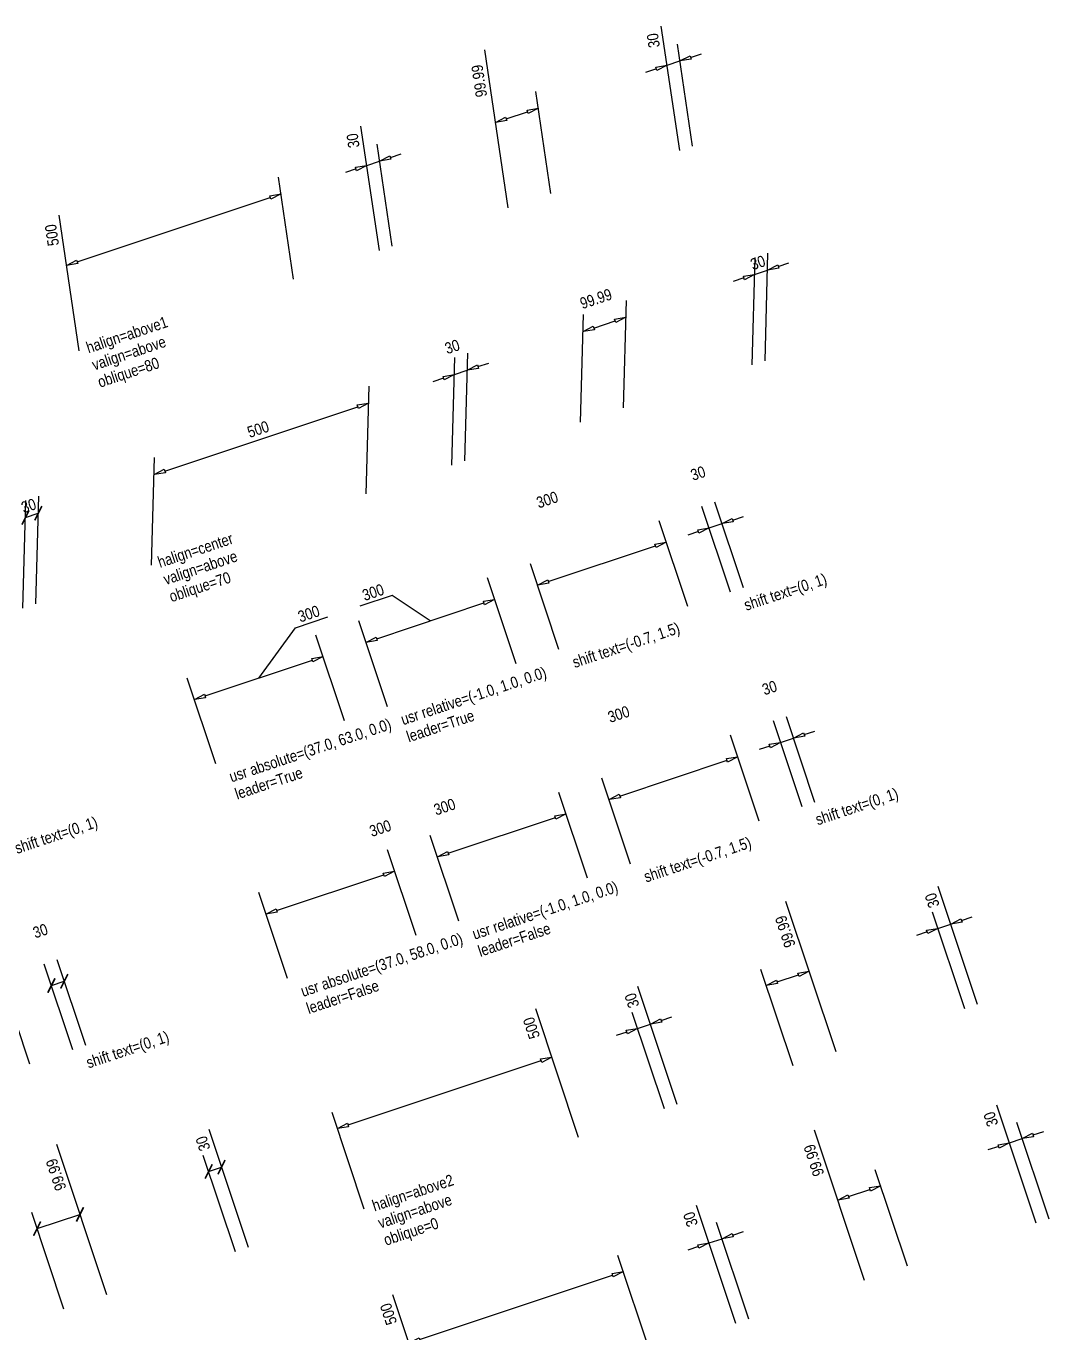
# Model space of a CAD drawing. Extents: x -12.9 to 55.8, y 9.3 to 94.5.
# Drawn here: x 18.93 to 41.59, y 65.57 to 94.46 of the extents above; entities that cross this region are included whole.
import ezdxf
from ezdxf.enums import TextEntityAlignment as Align

# ---------------------------------------------------------------- set-up
doc = ezdxf.new("R2010")
doc.units = 0
doc.styles.add('OpenSansCondensed-Light', font='OpenSansCondensed-Light.ttf')
doc.dimstyles.new('ARCHTICK', dxfattribs={"dimtxt": 0.25, "dimasz": 0.25, "dimexe": 0.375, "dimexo": 0.125, "dimgap": 0.1, "dimtad": 1, "dimlfac": 100, "dimzin": 12, "dimblk": 'ARCHTICK', "dimcen": 2.5, "dimazin": 3, "dimtfac": 0.5, "dimtmove": 0, "dimatfit": 3})
doc.dimstyles.new('CLOSEDBLANK', dxfattribs={"dimtxt": 0.25, "dimasz": 0.25, "dimexe": 0.375, "dimexo": 0.125, "dimgap": 0.1, "dimtad": 1, "dimlfac": 100, "dimzin": 12, "dimblk": 'CLOSEDBLANK', "dimcen": 2.5, "dimazin": 3, "dimtfac": 0.5, "dimtmove": 0, "dimatfit": 3})

# ---------------------------------------------------------------- blocks, each defined once
blk = doc.blocks.new('_ARCHTICK')
at = {"color": 0, "linetype": 'BYBLOCK', "const_width": 0.15}
blk.add_lwpolyline([(-0.5, -0.5), (0.5, 0.5)], dxfattribs=at)
blk = doc.blocks.new('*D103')
for p, q in [((20.712, 66.407), (19.605, 69.727)), ((19.764, 66.091), (19.052, 68.225)), ((19.171, 67.87), (20.119, 68.186))]:
    blk.add_line(p, q)
at = {"layer": 'Defpoints'}
for p in [(19.171, 67.87), (20.752, 66.289), (19.803, 65.972)]:
    blk.add_point(p, dxfattribs=at)
at = {"xscale": 0.25, "yscale": 0.25}
for p, rotation in [((20.119, 68.186), 18.43494882292201), ((19.171, 67.87), -161.565051177078)]:
    blk.add_blockref('_ARCHTICK', p, dxfattribs=dict(at, rotation=rotation))
at = {"style": 'OpenSansCondensed-Light'}
blk.add_text('99.99', height=0.25, rotation=108.4349, dxfattribs=at).set_placement((19.59, 69.063), align=Align.MIDDLE_CENTER)
blk = doc.blocks.new('*D104')
for p, q in [((23.843, 67.451), (22.973, 70.06)), ((23.558, 67.356), (22.847, 69.49)), ((22.965, 69.135), (23.25, 69.229))]:
    blk.add_line(p, q)
at = {"layer": 'Defpoints'}
for p in [(22.965, 69.135), (23.882, 67.332), (23.598, 67.237)]:
    blk.add_point(p, dxfattribs=at)
at = {"xscale": 0.25, "yscale": 0.25}
for p, rotation in [((23.25, 69.229), -161.565051177078), ((22.965, 69.135), 18.43494882292201)]:
    blk.add_blockref('_ARCHTICK', p, dxfattribs=dict(at, rotation=rotation))
at = {"style": 'OpenSansCondensed-Light'}
blk.add_text('30', height=0.25, rotation=108.4349, dxfattribs=at).set_placement((22.839, 69.751), align=Align.MIDDLE_CENTER)
blk = doc.blocks.new('*D107')
for p, q in [((19.012, 71.506), (18.38, 73.404)), ((15.692, 71.981), (18.538, 72.929)), ((16.166, 70.558), (15.534, 72.455))]:
    blk.add_line(p, q)
at = {"layer": 'Defpoints'}
for p in [(15.692, 71.981), (19.171, 71.032), (16.325, 70.083)]:
    blk.add_point(p, dxfattribs=at)
at = {"xscale": 0.25, "yscale": 0.25}
for p, rotation in [((18.538, 72.929), 18.43494882292201), ((15.692, 71.981), -161.565051177078)]:
    blk.add_blockref('_ARCHTICK', p, dxfattribs=dict(at, rotation=rotation))
at = {"style": 'OpenSansCondensed-Light'}
blk.add_text('300', height=0.25, rotation=18.4349, dxfattribs=at).set_placement((15.906, 73.87), align=Align.MIDDLE_CENTER)
blk = doc.blocks.new('*D108')
for p, q in [((19.961, 71.823), (19.329, 73.72)), ((20.246, 71.917), (19.613, 73.815)), ((19.487, 73.246), (19.771, 73.34))]:
    blk.add_line(p, q)
at = {"layer": 'Defpoints'}
for p in [(19.487, 73.246), (20.404, 71.443), (20.119, 71.348)]:
    blk.add_point(p, dxfattribs=at)
at = {"xscale": 0.25, "yscale": 0.25}
for p, rotation in [((19.487, 73.246), 18.43494882292201), ((19.771, 73.34), -161.565051177078)]:
    blk.add_blockref('_ARCHTICK', p, dxfattribs=dict(at, rotation=rotation))
at = {"style": 'OpenSansCondensed-Light'}
blk.add_text('30', height=0.25, rotation=18.4349, dxfattribs=at).set_placement((19.242, 74.455), align=Align.MIDDLE_CENTER)
blk = doc.blocks.new('*D116')
for p, q in [((18.858, 81.592), (18.923, 83.97)), ((19.142, 81.687), (19.207, 84.065)), ((18.913, 83.595), (19.197, 83.69))]:
    blk.add_line(p, q)
at = {"layer": 'Defpoints'}
for p in [(18.913, 83.595), (19.139, 81.562), (18.854, 81.467)]:
    blk.add_point(p, dxfattribs=at)
at = {"xscale": 0.25, "yscale": 0.25}
for p, rotation in [((19.197, 83.69), -161.565051177078), ((18.913, 83.595), 18.43494882292201)]:
    blk.add_blockref('_ARCHTICK', p, dxfattribs=dict(at, rotation=rotation))
at = {"style": 'OpenSansCondensed-Light'}
blk.add_text('30', height=0.25, rotation=18.4349, dxfattribs=at).set_placement((18.984, 83.856), align=Align.MIDDLE_CENTER)
blk = doc.blocks.new('_CLOSEDBLANK')
at = {"color": 0, "linetype": 'BYBLOCK'}
blk.add_lwpolyline([(-1, 0.16), (0, 0), (-1, -0.16)], close=True, dxfattribs=at)
blk = doc.blocks.new('*D157')
for p, q in [((32.729, 65.142), (32.017, 67.277)), ((27.63, 65.419), (31.899, 66.842)), ((27.985, 63.561), (27.037, 66.407))]:
    blk.add_line(p, q)
at = {"layer": 'Defpoints'}
for p in [(27.393, 65.34), (32.768, 65.024), (28.025, 63.442)]:
    blk.add_point(p, dxfattribs=at)
at = {"xscale": 0.25, "yscale": 0.25}
for p, rotation in [((32.136, 66.921), 18.43494882292201), ((27.393, 65.34), -161.565051177078)]:
    blk.add_blockref('_CLOSEDBLANK', p, dxfattribs=dict(at, rotation=rotation))
at = {"style": 'OpenSansCondensed-Light'}
blk.add_text('500', height=0.25, rotation=108.4349, dxfattribs=at).set_placement((26.942, 65.98), align=Align.MIDDLE_CENTER)
blk = doc.blocks.new('*D158')
for p, q in [((34.626, 65.775), (33.757, 68.384)), ((34.911, 65.87), (34.199, 68.004)), ((34.033, 67.553), (34.318, 67.648)), ((34.555, 67.727), (34.792, 67.806)), ((33.796, 67.474), (33.559, 67.395))]:
    blk.add_line(p, q)
at = {"layer": 'Defpoints'}
for p in [(34.033, 67.553), (34.666, 65.656), (34.95, 65.751)]:
    blk.add_point(p, dxfattribs=at)
at = {"xscale": 0.25, "yscale": 0.25}
for p, rotation in [((34.318, 67.648), -161.565051177078), ((34.033, 67.553), 18.43494882292201)]:
    blk.add_blockref('_CLOSEDBLANK', p, dxfattribs=dict(at, rotation=rotation))
at = {"style": 'OpenSansCondensed-Light'}
blk.add_text('30', height=0.25, rotation=108.4349, dxfattribs=at).set_placement((33.622, 68.075), align=Align.MIDDLE_CENTER)
blk = doc.blocks.new('*D159')
for p, q in [((37.472, 66.723), (36.365, 70.044)), ((38.421, 67.04), (37.709, 69.174)), ((37.117, 68.581), (37.591, 68.739))]:
    blk.add_line(p, q)
at = {"layer": 'Defpoints'}
for p in [(36.879, 68.502), (38.46, 66.921), (37.512, 66.605)]:
    blk.add_point(p, dxfattribs=at)
at = {"xscale": 0.25, "yscale": 0.25}
for p, rotation in [((37.828, 68.818), 18.43494882292201), ((36.879, 68.502), -161.565051177078)]:
    blk.add_blockref('_CLOSEDBLANK', p, dxfattribs=dict(at, rotation=rotation))
at = {"style": 'OpenSansCondensed-Light'}
blk.add_text('99.99', height=0.25, rotation=108.4349, dxfattribs=at).set_placement((36.35, 69.38), align=Align.MIDDLE_CENTER)
blk = doc.blocks.new('*D160')
for p, q in [((41.267, 67.988), (40.397, 70.597)), ((41.552, 68.083), (40.84, 70.218)), ((41.196, 69.941), (41.433, 70.02)), ((40.437, 69.688), (40.2, 69.609)), ((40.674, 69.767), (40.959, 69.862))]:
    blk.add_line(p, q)
at = {"layer": 'Defpoints'}
for p in [(40.674, 69.767), (41.591, 67.965), (41.307, 67.87)]:
    blk.add_point(p, dxfattribs=at)
at = {"xscale": 0.25, "yscale": 0.25}
for p, rotation in [((40.959, 69.862), -161.565051177078), ((40.674, 69.767), 18.43494882292201)]:
    blk.add_blockref('_CLOSEDBLANK', p, dxfattribs=dict(at, rotation=rotation))
at = {"style": 'OpenSansCondensed-Light'}
blk.add_text('30', height=0.25, rotation=108.4349, dxfattribs=at).set_placement((40.263, 70.289), align=Align.MIDDLE_CENTER)
blk = doc.blocks.new('*D161')
for p, q in [((31.148, 69.886), (30.199, 72.732)), ((26.049, 70.162), (30.318, 71.585)), ((26.404, 68.304), (25.693, 70.439))]:
    blk.add_line(p, q)
at = {"layer": 'Defpoints'}
for p in [(25.811, 70.083), (31.187, 69.767), (26.444, 68.186)]:
    blk.add_point(p, dxfattribs=at)
at = {"xscale": 0.25, "yscale": 0.25}
for p, rotation in [((30.555, 71.664), 18.43494882292201), ((25.811, 70.083), -161.565051177078)]:
    blk.add_blockref('_CLOSEDBLANK', p, dxfattribs=dict(at, rotation=rotation))
at = {"style": 'OpenSansCondensed-Light'}
blk.add_text('500', height=0.25, rotation=108.4349, dxfattribs=at).set_placement((30.104, 72.305), align=Align.MIDDLE_CENTER)
blk = doc.blocks.new('*D162')
for p, q in [((33.33, 70.613), (32.46, 73.222)), ((33.045, 70.518), (32.334, 72.653)), ((32.974, 72.471), (33.211, 72.55)), ((32.452, 72.297), (32.737, 72.392)), ((32.215, 72.218), (31.978, 72.139))]:
    blk.add_line(p, q)
at = {"layer": 'Defpoints'}
for p in [(32.452, 72.297), (33.085, 70.4), (33.369, 70.494)]:
    blk.add_point(p, dxfattribs=at)
at = {"xscale": 0.25, "yscale": 0.25}
for p, rotation in [((32.452, 72.297), 18.43494882292201), ((32.737, 72.392), -161.565051177078)]:
    blk.add_blockref('_CLOSEDBLANK', p, dxfattribs=dict(at, rotation=rotation))
at = {"style": 'OpenSansCondensed-Light'}
blk.add_text('30', height=0.25, rotation=108.4349, dxfattribs=at).set_placement((32.326, 72.914), align=Align.MIDDLE_CENTER)
blk = doc.blocks.new('*D163')
for p, q in [((36.84, 71.783), (35.733, 75.103)), ((35.891, 71.467), (35.18, 73.601)), ((35.535, 73.325), (36.01, 73.483))]:
    blk.add_line(p, q)
at = {"layer": 'Defpoints'}
for p in [(35.298, 73.246), (36.879, 71.664), (35.931, 71.348)]:
    blk.add_point(p, dxfattribs=at)
at = {"xscale": 0.25, "yscale": 0.25}
for p, rotation in [((36.247, 73.562), 18.43494882292201), ((35.298, 73.246), -161.565051177078)]:
    blk.add_blockref('_CLOSEDBLANK', p, dxfattribs=dict(at, rotation=rotation))
at = {"style": 'OpenSansCondensed-Light'}
blk.add_text('99.99', height=0.25, rotation=108.4349, dxfattribs=at).set_placement((35.717, 74.439), align=Align.MIDDLE_CENTER)
blk = doc.blocks.new('*D164')
for p, q in [((39.97, 72.827), (39.101, 75.435)), ((39.686, 72.732), (38.974, 74.866)), ((39.093, 74.51), (39.378, 74.605)), ((39.615, 74.684), (39.852, 74.763)), ((38.856, 74.431), (38.619, 74.352))]:
    blk.add_line(p, q)
at = {"layer": 'Defpoints'}
for p in [(39.093, 74.51), (39.725, 72.613), (40.01, 72.708)]:
    blk.add_point(p, dxfattribs=at)
at = {"xscale": 0.25, "yscale": 0.25}
for p, rotation in [((39.378, 74.605), -161.565051177078), ((39.093, 74.51), 18.43494882292201)]:
    blk.add_blockref('_CLOSEDBLANK', p, dxfattribs=dict(at, rotation=rotation))
at = {"style": 'OpenSansCondensed-Light'}
blk.add_text('30', height=0.25, rotation=108.4349, dxfattribs=at).set_placement((38.966, 75.127), align=Align.MIDDLE_CENTER)
blk = doc.blocks.new('*D165')
for p, q in [((27.551, 74.352), (26.918, 76.25)), ((24.467, 74.906), (26.839, 75.696)), ((24.705, 73.404), (24.072, 75.301))]:
    blk.add_line(p, q)
at = {"layer": 'Defpoints'}
for p in [(24.23, 74.827), (27.709, 73.878), (24.863, 72.929)]:
    blk.add_point(p, dxfattribs=at)
at = {"xscale": 0.25, "yscale": 0.25}
for p, rotation in [((27.076, 75.775), 18.43494882292201), ((24.23, 74.827), -161.565051177078)]:
    blk.add_blockref('_CLOSEDBLANK', p, dxfattribs=dict(at, rotation=rotation))
at = {"style": 'OpenSansCondensed-Light'}
blk.add_text('300', height=0.25, rotation=18.4349, dxfattribs=at).set_placement((26.76, 76.724), align=Align.MIDDLE_CENTER)
blk = doc.blocks.new('*D166')
for p, q in [((31.345, 75.617), (30.713, 77.515)), ((28.262, 76.171), (30.634, 76.961)), ((28.499, 74.669), (27.867, 76.566))]:
    blk.add_line(p, q)
at = {"layer": 'Defpoints'}
for p in [(28.025, 76.092), (31.503, 75.143), (28.657, 74.194)]:
    blk.add_point(p, dxfattribs=at)
at = {"xscale": 0.25, "yscale": 0.25}
for p, rotation in [((30.871, 77.04), 18.43494882292201), ((28.025, 76.092), -161.565051177078)]:
    blk.add_blockref('_CLOSEDBLANK', p, dxfattribs=dict(at, rotation=rotation))
at = {"style": 'OpenSansCondensed-Light'}
blk.add_text('300', height=0.25, rotation=18.4349, dxfattribs=at).set_placement((28.183, 77.198), align=Align.MIDDLE_CENTER)
blk = doc.blocks.new('*D167')
for p, q in [((35.14, 76.882), (34.508, 78.78)), ((32.057, 77.436), (34.429, 78.226)), ((32.294, 75.933), (31.662, 77.831))]:
    blk.add_line(p, q)
at = {"layer": 'Defpoints'}
for p in [(31.82, 77.357), (35.298, 76.408), (32.452, 75.459)]:
    blk.add_point(p, dxfattribs=at)
at = {"xscale": 0.25, "yscale": 0.25}
for p, rotation in [((34.666, 78.305), 18.43494882292201), ((31.82, 77.357), -161.565051177078)]:
    blk.add_blockref('_CLOSEDBLANK', p, dxfattribs=dict(at, rotation=rotation))
at = {"style": 'OpenSansCondensed-Light'}
blk.add_text('300', height=0.25, rotation=18.4349, dxfattribs=at).set_placement((32.033, 79.246), align=Align.MIDDLE_CENTER)
blk = doc.blocks.new('*D168')
for p, q in [((36.373, 77.293), (35.741, 79.191)), ((36.089, 77.198), (35.456, 79.096)), ((35.614, 78.621), (35.899, 78.716)), ((36.136, 78.795), (36.373, 78.874)), ((35.377, 78.542), (35.14, 78.463))]:
    blk.add_line(p, q)
at = {"layer": 'Defpoints'}
for p in [(35.614, 78.621), (36.247, 76.724), (36.532, 76.819)]:
    blk.add_point(p, dxfattribs=at)
at = {"xscale": 0.25, "yscale": 0.25}
for p, rotation in [((35.614, 78.621), 18.43494882292201), ((35.899, 78.716), -161.565051177078)]:
    blk.add_blockref('_CLOSEDBLANK', p, dxfattribs=dict(at, rotation=rotation))
at = {"style": 'OpenSansCondensed-Light'}
blk.add_text('30', height=0.25, rotation=18.4349, dxfattribs=at).set_placement((35.369, 79.831), align=Align.MIDDLE_CENTER)
blk = doc.blocks.new('*D169')
for p, q in [((24.886, 81.159), (25.598, 81.396)), ((24.072, 80.044), (24.886, 81.159)), ((25.97, 79.096), (25.337, 80.993)), ((22.886, 79.649), (25.258, 80.44)), ((23.123, 78.147), (22.491, 80.044))]:
    blk.add_line(p, q)
at = {"layer": 'Defpoints'}
for p in [(22.649, 79.57), (26.128, 78.621), (23.282, 77.673)]:
    blk.add_point(p, dxfattribs=at)
at = {"xscale": 0.25, "yscale": 0.25}
for p, rotation in [((25.495, 80.519), 18.43494882292201), ((22.649, 79.57), -161.565051177078)]:
    blk.add_blockref('_CLOSEDBLANK', p, dxfattribs=dict(at, rotation=rotation))
at = {"style": 'OpenSansCondensed-Light'}
blk.add_text('300', height=0.25, rotation=18.4349, dxfattribs=at).set_placement((25.179, 81.467), align=Align.MIDDLE_CENTER)
blk = doc.blocks.new('*D170')
for p, q in [((29.764, 80.361), (29.132, 82.258)), ((27.021, 81.871), (26.309, 81.633)), ((27.867, 81.309), (27.021, 81.871)), ((26.681, 80.914), (29.053, 81.705)), ((26.918, 79.412), (26.286, 81.309))]:
    blk.add_line(p, q)
at = {"layer": 'Defpoints'}
for p in [(26.444, 80.835), (29.922, 79.886), (27.076, 78.938)]:
    blk.add_point(p, dxfattribs=at)
at = {"xscale": 0.25, "yscale": 0.25}
for p, rotation in [((29.29, 81.784), 18.43494882292201), ((26.444, 80.835), -161.565051177078)]:
    blk.add_blockref('_CLOSEDBLANK', p, dxfattribs=dict(at, rotation=rotation))
at = {"style": 'OpenSansCondensed-Light'}
blk.add_text('300', height=0.25, rotation=18.4349, dxfattribs=at).set_placement((26.602, 81.942), align=Align.MIDDLE_CENTER)
blk = doc.blocks.new('*D171')
for p, q in [((33.559, 81.626), (32.927, 83.523)), ((30.476, 82.179), (32.847, 82.97)), ((30.713, 80.677), (30.08, 82.574))]:
    blk.add_line(p, q)
at = {"layer": 'Defpoints'}
for p in [(30.239, 82.1), (33.717, 81.151), (30.871, 80.203)]:
    blk.add_point(p, dxfattribs=at)
at = {"xscale": 0.25, "yscale": 0.25}
for p, rotation in [((33.085, 83.049), 18.43494882292201), ((30.239, 82.1), -161.565051177078)]:
    blk.add_blockref('_CLOSEDBLANK', p, dxfattribs=dict(at, rotation=rotation))
at = {"style": 'OpenSansCondensed-Light'}
blk.add_text('300', height=0.25, rotation=18.4349, dxfattribs=at).set_placement((30.452, 83.989), align=Align.MIDDLE_CENTER)
blk = doc.blocks.new('*D172')
for p, q in [((34.508, 81.942), (33.875, 83.839)), ((34.792, 82.037), (34.16, 83.934)), ((34.555, 83.539), (34.792, 83.618)), ((33.796, 83.286), (33.559, 83.207)), ((34.033, 83.365), (34.318, 83.46))]:
    blk.add_line(p, q)
at = {"layer": 'Defpoints'}
for p in [(34.033, 83.365), (34.95, 81.562), (34.666, 81.467)]:
    blk.add_point(p, dxfattribs=at)
at = {"xscale": 0.25, "yscale": 0.25}
for p, rotation in [((34.318, 83.46), -161.565051177078), ((34.033, 83.365), 18.43494882292201)]:
    blk.add_blockref('_CLOSEDBLANK', p, dxfattribs=dict(at, rotation=rotation))
at = {"style": 'OpenSansCondensed-Light'}
blk.add_text('30', height=0.25, rotation=18.4349, dxfattribs=at).set_placement((33.788, 84.574), align=Align.MIDDLE_CENTER)
blk = doc.blocks.new('*D173')
for p, q in [((26.447, 84.122), (26.512, 86.5)), ((21.996, 84.623), (26.265, 86.046)), ((21.704, 82.541), (21.769, 84.919))]:
    blk.add_line(p, q)
at = {"layer": 'Defpoints'}
for p in [(21.759, 84.544), (26.444, 83.997), (21.7, 82.416)]:
    blk.add_point(p, dxfattribs=at)
at = {"xscale": 0.25, "yscale": 0.25}
for p, rotation in [((26.502, 86.125), 18.43494882292201), ((21.759, 84.544), -161.565051177078)]:
    blk.add_blockref('_CLOSEDBLANK', p, dxfattribs=dict(at, rotation=rotation))
at = {"style": 'OpenSansCondensed-Light'}
blk.add_text('500', height=0.25, rotation=18.4349, dxfattribs=at).set_placement((24.059, 85.548), align=Align.MIDDLE_CENTER)
blk = doc.blocks.new('*D174')
for p, q in [((28.345, 84.755), (28.41, 87.132)), ((28.629, 84.85), (28.694, 87.227)), ((28.921, 86.931), (29.158, 87.01)), ((28.399, 86.757), (28.684, 86.852)), ((28.162, 86.678), (27.925, 86.599))]:
    blk.add_line(p, q)
at = {"layer": 'Defpoints'}
for p in [(28.399, 86.757), (28.626, 84.725), (28.341, 84.63)]:
    blk.add_point(p, dxfattribs=at)
at = {"xscale": 0.25, "yscale": 0.25}
for p, rotation in [((28.399, 86.757), 18.43494882292201), ((28.684, 86.852), -161.565051177078)]:
    blk.add_blockref('_CLOSEDBLANK', p, dxfattribs=dict(at, rotation=rotation))
at = {"style": 'OpenSansCondensed-Light'}
blk.add_text('30', height=0.25, rotation=18.4349, dxfattribs=at).set_placement((28.352, 87.374), align=Align.MIDDLE_CENTER)
blk = doc.blocks.new('*D175')
for p, q in [((32.139, 86.02), (32.204, 88.397)), ((31.191, 85.703), (31.256, 88.081)), ((31.483, 87.785), (31.957, 87.943))]:
    blk.add_line(p, q)
at = {"layer": 'Defpoints'}
for p in [(31.245, 87.706), (32.136, 85.895), (31.187, 85.578)]:
    blk.add_point(p, dxfattribs=at)
at = {"xscale": 0.25, "yscale": 0.25}
for p, rotation in [((32.194, 88.022), 18.43494882292201), ((31.245, 87.706), -161.565051177078)]:
    blk.add_blockref('_CLOSEDBLANK', p, dxfattribs=dict(at, rotation=rotation))
at = {"style": 'OpenSansCondensed-Light'}
blk.add_text('99.99', height=0.25, rotation=18.4349, dxfattribs=at).set_placement((31.53, 88.433), align=Align.MIDDLE_CENTER)
blk = doc.blocks.new('*D176')
for p, q in [((34.985, 86.968), (35.05, 89.346)), ((35.27, 87.063), (35.335, 89.441)), ((35.04, 88.971), (35.325, 89.066)), ((35.562, 89.145), (35.799, 89.224)), ((34.803, 88.892), (34.566, 88.813))]:
    blk.add_line(p, q)
at = {"layer": 'Defpoints'}
for p in [(35.04, 88.971), (34.982, 86.843), (35.267, 86.938)]:
    blk.add_point(p, dxfattribs=at)
at = {"xscale": 0.25, "yscale": 0.25}
for p, rotation in [((35.04, 88.971), 18.43494882292201), ((35.325, 89.066), -161.565051177078)]:
    blk.add_blockref('_CLOSEDBLANK', p, dxfattribs=dict(at, rotation=rotation))
at = {"style": 'OpenSansCondensed-Light'}
blk.add_text('30', height=0.25, rotation=18.4349, dxfattribs=at).set_placement((35.111, 89.232), align=Align.MIDDLE_CENTER)
blk = doc.blocks.new('*D177')
for p, q in [((24.844, 88.864), (24.51, 91.121)), ((20.059, 89.248), (24.328, 90.671)), ((20.101, 87.283), (19.656, 90.281))]:
    blk.add_line(p, q)
at = {"layer": 'Defpoints'}
for p in [(19.821, 89.168), (24.863, 88.741), (20.119, 87.16)]:
    blk.add_point(p, dxfattribs=at)
at = {"xscale": 0.25, "yscale": 0.25}
for p, rotation in [((24.565, 90.75), 18.43494882292201), ((19.821, 89.168), -161.565051177078)]:
    blk.add_blockref('_CLOSEDBLANK', p, dxfattribs=dict(at, rotation=rotation))
at = {"style": 'OpenSansCondensed-Light'}
blk.add_text('500', height=0.25, rotation=98.4349, dxfattribs=at).set_placement((19.498, 89.839), align=Align.MIDDLE_CENTER)
blk = doc.blocks.new('*D178')
for p, q in [((26.742, 89.497), (26.334, 92.248)), ((27.026, 89.592), (26.692, 91.848)), ((26.984, 91.556), (27.221, 91.635)), ((26.462, 91.382), (26.747, 91.477)), ((26.225, 91.303), (25.988, 91.224))]:
    blk.add_line(p, q)
at = {"layer": 'Defpoints'}
for p in [(26.462, 91.382), (26.76, 89.373), (27.045, 89.468)]:
    blk.add_point(p, dxfattribs=at)
at = {"xscale": 0.25, "yscale": 0.25}
for p, rotation in [((26.462, 91.382), 18.43494882292201), ((26.747, 91.477), -161.565051177078)]:
    blk.add_blockref('_CLOSEDBLANK', p, dxfattribs=dict(at, rotation=rotation))
at = {"style": 'OpenSansCondensed-Light'}
blk.add_text('30', height=0.25, rotation=98.4349, dxfattribs=at).set_placement((26.157, 91.929), align=Align.MIDDLE_CENTER)
blk = doc.blocks.new('*D179')
for p, q in [((29.588, 90.446), (29.07, 93.938)), ((30.536, 90.762), (30.202, 93.018)), ((29.545, 92.41), (30.02, 92.568))]:
    blk.add_line(p, q)
at = {"layer": 'Defpoints'}
for p in [(29.308, 92.331), (30.555, 90.638), (29.606, 90.322)]:
    blk.add_point(p, dxfattribs=at)
at = {"xscale": 0.25, "yscale": 0.25}
for p, rotation in [((30.257, 92.647), 18.43494882292201), ((29.308, 92.331), -161.565051177078)]:
    blk.add_blockref('_CLOSEDBLANK', p, dxfattribs=dict(at, rotation=rotation))
at = {"style": 'OpenSansCondensed-Light'}
blk.add_text('99.99', height=0.25, rotation=98.4349, dxfattribs=at).set_placement((28.948, 93.249), align=Align.MIDDLE_CENTER)
blk = doc.blocks.new('*D180')
for p, q in [((33.383, 91.71), (32.975, 94.461)), ((33.667, 91.805), (33.333, 94.061)), ((33.103, 93.596), (33.388, 93.691)), ((33.625, 93.77), (33.862, 93.849)), ((32.866, 93.517), (32.629, 93.438))]:
    blk.add_line(p, q)
at = {"layer": 'Defpoints'}
for p in [(33.103, 93.596), (33.685, 91.682), (33.401, 91.587)]:
    blk.add_point(p, dxfattribs=at)
at = {"xscale": 0.25, "yscale": 0.25}
for p, rotation in [((33.103, 93.596), 18.43494882292201), ((33.388, 93.691), -161.565051177078)]:
    blk.add_blockref('_CLOSEDBLANK', p, dxfattribs=dict(at, rotation=rotation))
at = {"style": 'OpenSansCondensed-Light'}
blk.add_text('30', height=0.25, rotation=98.4349, dxfattribs=at).set_placement((32.798, 94.143), align=Align.MIDDLE_CENTER)

msp = doc.modelspace()

# ---------------------------------------------------------------- texts
at = {"style": 'OpenSansCondensed-Light'}
for s, p in [('halign=above1', (20.30903, 87.22282)), ('valign=above', (20.43552, 86.84335)), ('oblique=80', (20.56201, 86.46387)), ('halign=center', (21.89016, 82.4794)), ('valign=above', (22.01666, 82.09993)), ('oblique=70', (22.14315, 81.72046)), ('shift text=(0, 1)', (34.8555, 81.53072)), ('shift text=(-0.7, 1.5)', (31.06077, 80.26581)), ('usr relative=(-1.0, 1.0, 0.0)', (27.26604, 79.0009)), ('leader=True', (27.39253, 78.62143)), ('usr absolute=(37.0, 63.0, 0.0)', (23.4713, 77.73599)), ('leader=True', (23.59779, 77.35651)), ('shift text=(0, 1)', (36.43664, 76.7873)), ('shift text=(0, 1)', (18.72789, 76.15485)), ('shift text=(-0.7, 1.5)', (32.64191, 75.52239)), ('usr relative=(-1.0, 1.0, 0.0)', (28.84717, 74.25748)), ('leader=False', (28.97367, 73.87801)), ('usr absolute=(37.0, 58.0, 0.0)', (25.05244, 72.99257)), ('leader=False', (25.17893, 72.6131)), ('shift text=(0, 1)', (20.30903, 71.41143)), ('halign=above2', (26.63358, 68.24915)), ('valign=above', (26.76007, 67.86968)), ('oblique=0', (26.88656, 67.49021))]:
    msp.add_text(s, height=0.25, rotation=18.434949, dxfattribs=at).set_placement(p)

# ---------------------------------------------------------------- dimensions: what is measured, and where the dimension line sits
for base, p1, p2, dimstyle, override, picture, middle, slant in [((33.10296, 93.59565), (33.40085, 91.58676), (33.68546, 91.68163), 'CLOSEDBLANK', {"dimtad": 1, "dimtix": 1}, '*D180', (32.79782, 94.14274), 80), ((29.30822, 92.33074), (29.60612, 90.32185), (30.55471, 90.63805), 'CLOSEDBLANK', {"dimtad": 1}, '*D179', (28.94808, 93.24877), 80), ((26.46217, 91.38205), (26.76007, 89.37317), (27.04468, 89.46804), 'CLOSEDBLANK', {"dimtad": 1}, '*D178', (26.15704, 91.92914), 80), ((19.82139, 89.16846), (20.11929, 87.15957), (24.86271, 88.74071), 'CLOSEDBLANK', {"dimtad": 1}, '*D177', (19.49792, 89.8392), 80), ((35.04012, 88.97091), (34.98199, 86.84335), (35.2666, 86.93822), 'CLOSEDBLANK', {"dimtad": 1, "dimtix": 1}, '*D176', (35.11127, 89.2318), 70), ((31.24539, 87.706), (31.18726, 85.57844), (32.13585, 85.89463), 'CLOSEDBLANK', {"dimtad": 1}, '*D175', (31.52995, 88.43331), 70), ((28.39934, 86.75731), (28.34121, 84.62975), (28.62582, 84.72462), 'CLOSEDBLANK', {"dimtad": 1}, '*D174', (28.35191, 87.37396), 70), ((21.75856, 84.54372), (21.70043, 82.41616), (26.44384, 83.9973), 'CLOSEDBLANK', {"dimtad": 1}, '*D173', (24.05911, 85.54774), 70), ((18.91251, 83.59504), (18.85438, 81.46748), (19.13898, 81.56234), 'ARCHTICK', {"dimtad": 1, "dimtix": 1}, '*D116', (18.98366, 83.85592), 70)]:
    dim = msp.add_linear_dim(base=base, p1=p1, p2=p2, angle=18.434949, dimstyle=dimstyle, override=override)
    dim.commit()
    dim.dimension.update_dxf_attribs({"geometry": picture, "text_midpoint": middle, "oblique_angle": slant})
for base, p1, p2, dimstyle, override, picture, middle in [((34.03331, 83.36484), (34.66577, 81.46748), (34.95037, 81.56234), 'CLOSEDBLANK', {"dimexe": 0.5, "dimexo": 0.5, "dimdle": 0, "dimtix": 1}, '*D172', (33.78823, 84.57441)), ((30.23858, 82.09993), (30.87103, 80.20256), (33.71708, 81.15125), 'CLOSEDBLANK', {"dimexe": 0.5, "dimexo": 0.5, "dimdle": 0}, '*D171', (30.45203, 83.98939)), ((26.44384, 80.83502), (27.0763, 78.93765), (29.92235, 79.88634), 'CLOSEDBLANK', {"dimexe": 0.5, "dimexo": 0.5, "dimdle": 0}, '*D170', (27.02096, 81.87067)), ((22.64911, 79.57011), (23.28157, 77.67274), (26.12762, 78.62143), 'CLOSEDBLANK', {"dimexe": 0.5, "dimexo": 0.5, "dimdle": 0}, '*D169', (24.88642, 81.15915)), ((35.61445, 78.62143), (36.2469, 76.72406), (36.53151, 76.81893), 'CLOSEDBLANK', {"dimexe": 0.5, "dimexo": 0.5, "dimdle": 0, "dimtix": 1}, '*D168', (35.36937, 79.831)), ((31.81972, 77.35651), (32.45217, 75.45915), (35.29822, 76.40783), 'CLOSEDBLANK', {"dimexe": 0.5, "dimexo": 0.5, "dimdle": 0}, '*D167', (32.03317, 79.24598)), ((28.02498, 76.0916), (28.65744, 74.19424), (31.50349, 75.14292), 'CLOSEDBLANK', {"dimexe": 0.5, "dimexo": 0.5, "dimdle": 0}, '*D166', (28.1831, 77.1984)), ((24.23025, 74.82669), (24.86271, 72.92933), (27.70875, 73.87801), 'CLOSEDBLANK', {"dimexe": 0.5, "dimexo": 0.5, "dimdle": 0}, '*D165', (26.76007, 76.72406)), ((19.48683, 73.24555), (20.11929, 71.34819), (20.40389, 71.44305), 'ARCHTICK', {"dimexe": 0.5, "dimexo": 0.5, "dimdle": 0, "dimtix": 1}, '*D108', (19.24176, 74.45512)), ((15.6921, 71.98064), (16.32456, 70.08328), (19.17061, 71.03196), 'ARCHTICK', {"dimexe": 0.5, "dimexo": 0.5, "dimdle": 0}, '*D107', (15.90555, 73.8701))]:
    dim = msp.add_linear_dim(base=base, p1=p1, p2=p2, angle=18.434949, dimstyle=dimstyle, override=override)
    dim.commit()
    dim.dimension.update_dxf_attribs({"geometry": picture, "text_midpoint": middle, "dimtype": 160})
for base, p1, p2, dimstyle, override, picture, middle in [((39.09295, 74.51046), (39.72541, 72.6131), (40.01001, 72.70797), 'CLOSEDBLANK', {"dimtad": 1, "dimtix": 1}, '*D164', (38.96646, 75.12711)), ((35.29822, 73.24555), (35.93068, 71.34819), (36.87927, 71.66438), 'CLOSEDBLANK', {"dimtad": 1}, '*D163', (35.71713, 74.43928)), ((32.45217, 72.29687), (33.08463, 70.3995), (33.36923, 70.49437), 'CLOSEDBLANK', {"dimtad": 1}, '*D162', (32.32568, 72.91351)), ((25.81139, 70.08328), (26.44384, 68.18591), (31.18726, 69.76705), 'CLOSEDBLANK', {"dimtad": 1}, '*D161', (30.10418, 72.30478)), ((40.67409, 69.76705), (41.30655, 67.86968), (41.59115, 67.96455), 'CLOSEDBLANK', {"dimtad": 1, "dimtix": 1}, '*D160', (40.263, 70.28882)), ((22.96534, 69.13459), (23.59779, 67.23723), (23.8824, 67.33209), 'ARCHTICK', {"dimtad": 1, "dimtix": 1}, '*D104', (22.83885, 69.75124)), ((36.87936, 68.50214), (37.51182, 66.60477), (38.4604, 66.92097), 'CLOSEDBLANK', {"dimtad": 1}, '*D159', (36.34968, 69.37967)), ((19.17061, 67.86968), (19.80306, 65.97231), (20.75165, 66.28851), 'ARCHTICK', {"dimtad": 1}, '*D103', (19.58951, 69.06341)), ((34.03331, 67.55345), (34.66577, 65.65609), (34.95037, 65.75096), 'CLOSEDBLANK', {"dimtad": 1}, '*D158', (33.62221, 68.07523)), ((27.39253, 65.33986), (28.02498, 63.44249), (32.7684, 65.02363), 'CLOSEDBLANK', {"dimtad": 1}, '*D157', (26.9419, 65.98022))]:
    dim = msp.add_linear_dim(base=base, p1=p1, p2=p2, angle=18.434949, dimstyle=dimstyle, override=override)
    dim.commit()
    dim.dimension.update_dxf_attribs({"geometry": picture, "text_midpoint": middle})

doc.saveas('drawing.dxf')
